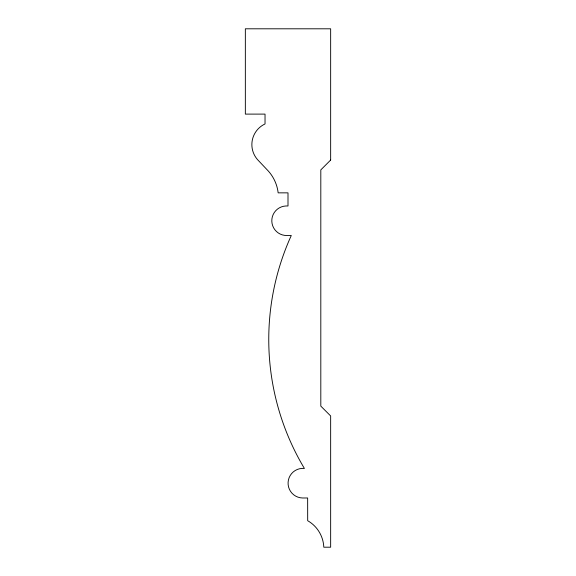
<?xml version="1.0" encoding="UTF-8"?>
<svg xmlns="http://www.w3.org/2000/svg" width="576" height="576" viewBox="0 0 576 576"><rect width="100%" height="100%" fill="white"/><g stroke="black" fill="none" stroke-linecap="round" stroke-linejoin="round"><path stroke-width="0.86" d="M330.653 160.042L320.81 169.884L320.81 406.116L330.653 415.958L330.653 547.2L323.798 547.2A32.054 32.054 0 0 0 307.685 520.704L307.649 497.988L302.566 497.988A14.803 14.803 0 0 1 288.101 482.263A14.803 14.803 0 0 1 304.402 468.454A251.208 251.208 0 0 1 291.283 235.505L286.906 235.505A14.774 14.774 0 0 1 271.814 221.249A14.774 14.774 0 0 1 285.876 205.978L288 205.978L288 192.852L278.158 192.852A39.679 39.679 0 0 0 268.481 171.209L257.508 159.602A22.774 22.774 0 0 1 265.032 123.948L265.032 114.106L245.347 114.106L245.347 28.8L330.653 28.8L330.653 160.042"/></g></svg>
